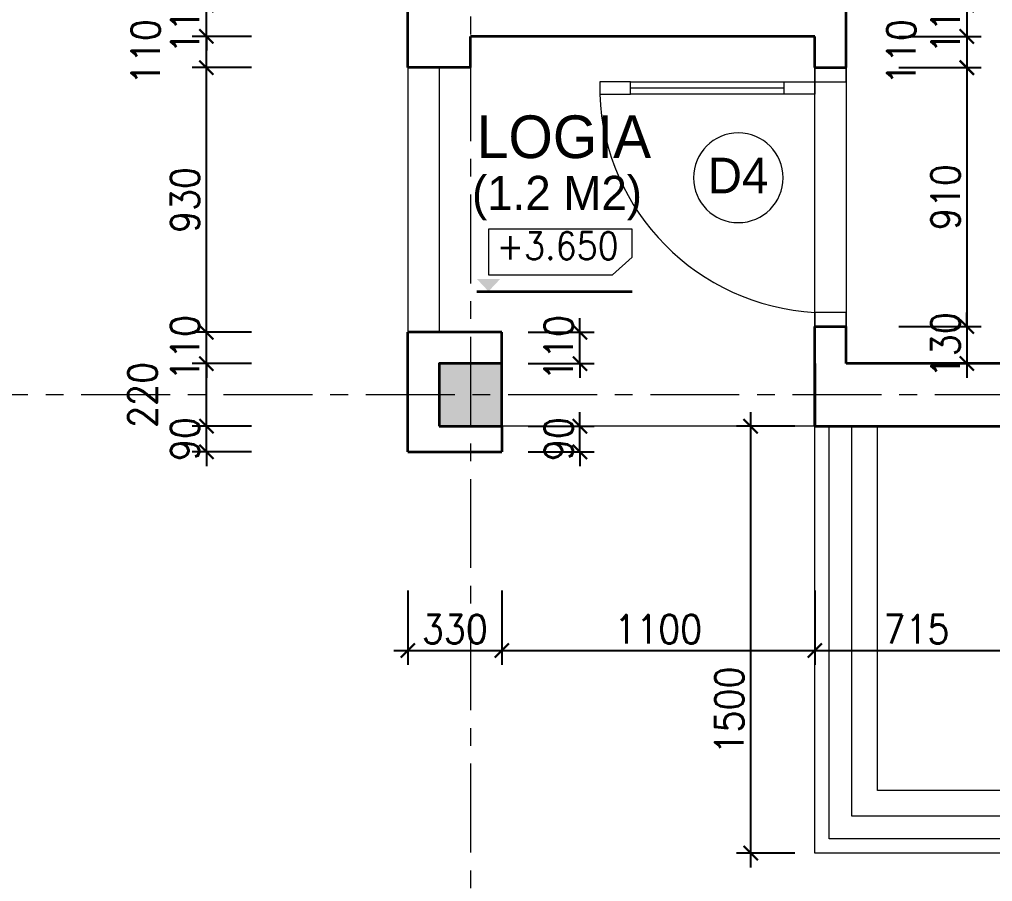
# Model space of a CAD drawing. Header units: millimetres. Extents: x -529782 to -142003, y -492574 to -273331.
# Drawn here: x -244510 to -241091, y -366721 to -363692 of the extents above; entities that cross this region are included whole.
import ezdxf

# ---------------------------------------------------------------- set-up
doc = ezdxf.new("R2010")
doc.units = ezdxf.units.MM
doc.header["$LTSCALE"] = 500
doc.header["$MEASUREMENT"] = 0
doc.header["$PDMODE"] = 3
doc.linetypes.add('CENTER', pattern=[2, 1.25, -0.25, 0.25, -0.25])
doc.layers.get('0').update_dxf_attribs({"linetype": 'CONTINUOUS', "lineweight": 13})
doc.layers.get('Defpoints').update_dxf_attribs({"color": 255, "linetype": 'CONTINUOUS', "lineweight": 13})
for name, color, linetype, lineweight in [('1.cat 30', 30, 'CONTINUOUS', 35), ('1.cot', 2, 'CONTINUOUS', 35), ('2.thay 145', 145, 'CONTINUOUS', 18), ('3.manh 08', 8, 'CONTINUOUS', 9), ('4.dim 08', 8, 'CONTINUOUS', 13), ('7.tim 67', 67, 'CENTER', 9), ('9.text \xad white', 7, 'CONTINUOUS', 15), ('CA.manh 08', 8, 'CONTINUOUS', 9), ('CA.thay 145', 145, 'CONTINUOUS', 18), ('noithat', 15, 'CONTINUOUS', 9)]:
    doc.layers.add(name, color=color, linetype=linetype, lineweight=lineweight)
doc.styles.add('CA.JSC1', font='')
doc.styles.get("Standard").update_dxf_attribs({"font": 'txt.shx', "width": 0.9})
doc.styles.add('VnAvantH', font='')
doc.styles.get('CA.JSC1').set_extended_font_data('.VnAvantH')
doc.styles.get('VnAvantH').set_extended_font_data('.VnAvantH')
doc.dimstyles.new('CA 50', dxfattribs={"dimscale": 0, "dimtxt": 100, "dimasz": 50, "dimexe": 50, "dimexo": 0, "dimgap": 25, "dimtad": 1, "dimdec": 0, "dimzin": 0, "dimdsep": 46, "dimtxsty": 'Standard', "dimblk": 'ARCHTICK', "dimcen": 0.09, "dimdle": 50, "dimclrd": 256, "dimclre": 256, "dimclrt": 7, "dimadec": 0, "dimazin": 0, "dimtfac": 1, "dimtdec": 0, "dimtix": 1, "dimtmove": 2, "dimatfit": 3, "dimldrblk": 'DOT', "dimfxl": 1, "dimtolj": 1, "dimtzin": 0, "dimarcsym": 0})

# ---------------------------------------------------------------- blocks, each defined once
blk = doc.blocks.new('sdfdggh')
at = {"layer": '7.tim 67', "ltscale": 0.5}
for p, q in [((110.0000000000582, 2894.499999999942), (110.0000000000582, -9823.000000000058)), ((12554.49999999994, -4310), (-2632.000000000058, -4310))]:
    blk.add_line(p, q, dxfattribs=at)
blk = doc.blocks.new('A$C1A9D127A')
at = {"layer": 'noithat', "color": 135, "linetype": 'Continuous'}
for p, q in [((49.99985728343017, 109.9998206971213), (-0.0001427165698260069, 109.9998206971213)), ((-0.0001427165698260069, 109.9998206971213), (-0.0001427165698260069, -0.000179302878677845)), ((49.99985728343017, -0.000179302878677845), (49.99985728343017, 109.9998206971213)), ((-0.0001427165698260069, -0.000179302878677845), (49.99985728343017, -0.000179302878677845))]:
    blk.add_line(p, q, dxfattribs=at)
blk = doc.blocks.new('A$C2BDB356E')
at = {"layer": 'noithat', "color": 135, "linetype": 'Continuous'}
for p, q in [((0.0007344302721321583, 599.9999563574092), (0.0007344302721321583, 699.9999563574092)), ((0.0007344302721321583, 699.9999563574092), (40.00073443027213, 699.9999563574092)), ((40.00073443027213, 699.9999563574092), (40.00073443027213, 599.9999563574092)), ((40.00073443027213, 599.9999563574092), (0.0007344302721321583, 599.9999563574092)), ((0.0007344302721321583, 99.99995635740925), (0.0007344302721321583, -4.364259075373411e-05)), ((40.00073443027213, 99.99995635740925), (0.0007344302721321583, 99.99995635740925)), ((40.00073443027213, -4.364259075373411e-05), (40.00073443027213, 99.99995635740925)), ((0.0007344302721321583, -4.364259075373411e-05), (40.00073443027213, -4.364259075373411e-05))]:
    blk.add_line(p, q, dxfattribs=at)
at = {"layer": 'noithat', "color": 8, "linetype": 'Continuous'}
for p, q in [((0.0007344302721321583, 99.99995635740925), (0.0007344302721321583, 599.9999563574092)), ((20.00073443027213, 599.9999563574092), (20.00073443027213, 99.99995635740925)), ((40.00073443027213, 599.9999563574092), (40.00073443027213, 99.99995635740925))]:
    blk.add_line(p, q, dxfattribs=at)
at = {"layer": 'noithat', "color": 1, "linetype": 'Continuous'}
blk.add_arc((10.18820847296689, 740.3098040898665), 740.9098847954065, 272.306074052381, 356.8812333185894, dxfattribs=at)
blk = doc.blocks.new('_ArchTick')
at = {"color": 1, "linetype": 'ByBlock', "const_width": 0.150000081}
blk.add_lwpolyline([(-0.5000002699998731, -0.5000002699998731), (0.5000002699998731, 0.5000002699998731)], dxfattribs=at)
blk = doc.blocks.new('*D424')
at = {"layer": '4.dim 08', "lineweight": -2, "transparency": 16777216}
for p, q in [((-243145.1358120651, -365698.5), (-243145.1358120651, -365959)), ((-242815.135812065, -365698.5), (-242815.135812065, -365959)), ((-243195.1358120651, -365909), (-242765.135812065, -365909))]:
    blk.add_line(p, q, dxfattribs=at)
at = {"layer": 'Defpoints', "color": 0, "transparency": 16777216}
for p in [(-243145.1358120651, -365698.5), (-242815.135812065, -365698.5), (-242815.135812065, -365909)]:
    blk.add_point(p, dxfattribs=at)
at = {"layer": '4.dim 08', "lineweight": -2, "transparency": 16777216, "xscale": 50, "yscale": 50, "zscale": 50, "rotation": 180}
blk.add_blockref('_ArchTick', (-243145.1358120651, -365909), dxfattribs=at)
at = {"layer": '4.dim 08', "lineweight": -2, "transparency": 16777216, "xscale": 50, "yscale": 50, "zscale": 50}
blk.add_blockref('_ArchTick', (-242815.135812065, -365909), dxfattribs=at)
at = {"layer": '4.dim 08', "color": 7, "transparency": 16777216, "insert": (-242980.1358120651, -365834), "char_height": 100, "attachment_point": 5}
blk.add_mtext('\\A1;330', dxfattribs=at)
blk = doc.blocks.new('_DOT')
at = {"color": 1, "linetype": 'ByBlock'}
blk.add_line((-0.5, 0), (-1, 0), dxfattribs=at)
at = {"color": 1, "linetype": 'ByBlock', "const_width": 0.5}
blk.add_lwpolyline([(-0.25, 0, 1), (0.25, 0, 1)], format="xyb", close=True, dxfattribs=at)
blk = doc.blocks.new('*D425')
at = {"layer": '4.dim 08', "lineweight": -2, "transparency": 16777216}
for p, q in [((-242815.135812065, -365698.5), (-242815.135812065, -365959)), ((-241715.135812065, -365698.5), (-241715.135812065, -365959)), ((-242865.135812065, -365909), (-241665.135812065, -365909))]:
    blk.add_line(p, q, dxfattribs=at)
at = {"layer": 'Defpoints', "color": 0, "transparency": 16777216}
for p in [(-242815.135812065, -365698.5), (-241715.135812065, -365698.5), (-241715.135812065, -365909)]:
    blk.add_point(p, dxfattribs=at)
at = {"layer": '4.dim 08', "lineweight": -2, "transparency": 16777216, "xscale": 50, "yscale": 50, "zscale": 50, "rotation": 180}
blk.add_blockref('_ArchTick', (-242815.135812065, -365909), dxfattribs=at)
at = {"layer": '4.dim 08', "lineweight": -2, "transparency": 16777216, "xscale": 50, "yscale": 50, "zscale": 50}
blk.add_blockref('_ArchTick', (-241715.135812065, -365909), dxfattribs=at)
at = {"layer": '4.dim 08', "color": 7, "transparency": 16777216, "insert": (-242265.135812065, -365834), "char_height": 100, "attachment_point": 5}
blk.add_mtext('\\A1;1100', dxfattribs=at)
blk = doc.blocks.new('*D426')
at = {"layer": '4.dim 08', "lineweight": -2, "transparency": 16777216}
for p, q in [((-241715.135812065, -365698.5), (-241715.135812065, -365959)), ((-241000.1358120692, -365698.5), (-241000.1358120692, -365959)), ((-241765.135812065, -365909), (-240950.1358120692, -365909))]:
    blk.add_line(p, q, dxfattribs=at)
at = {"layer": 'Defpoints', "color": 0, "transparency": 16777216}
for p in [(-241715.135812065, -365698.5), (-241000.1358120692, -365698.5), (-241000.1358120692, -365909)]:
    blk.add_point(p, dxfattribs=at)
at = {"layer": '4.dim 08', "lineweight": -2, "transparency": 16777216, "xscale": 50, "yscale": 50, "zscale": 50, "rotation": 180}
blk.add_blockref('_ArchTick', (-241715.135812065, -365909), dxfattribs=at)
at = {"layer": '4.dim 08', "lineweight": -2, "transparency": 16777216, "xscale": 50, "yscale": 50, "zscale": 50}
blk.add_blockref('_ArchTick', (-241000.1358120692, -365909), dxfattribs=at)
at = {"layer": '4.dim 08', "color": 7, "transparency": 16777216, "insert": (-241357.6358120671, -365834), "char_height": 100, "attachment_point": 5}
blk.add_mtext('\\A1;715', dxfattribs=at)
blk = doc.blocks.new('*D429')
at = {"layer": '4.dim 08', "lineweight": -2, "transparency": 16777216}
for p, q in [((-242540.5, -365120.9999999998), (-242540.5, -365070.9999999998)), ((-242722, -365120.9999999998), (-242490.5, -365120.9999999998)), ((-242540.5, -365210.9999999998), (-242540.5, -365120.9999999998)), ((-242722, -365210.9999999998), (-242490.5, -365210.9999999998)), ((-242540.5, -365210.9999999998), (-242540.5, -365260.9999999998))]:
    blk.add_line(p, q, dxfattribs=at)
at = {"layer": 'Defpoints', "color": 0, "transparency": 16777216}
for p in [(-242722, -365120.9999999998), (-242540.5, -365120.9999999998), (-242722, -365210.9999999998)]:
    blk.add_point(p, dxfattribs=at)
at = {"layer": '4.dim 08', "lineweight": -2, "transparency": 16777216, "xscale": 50, "yscale": 50, "zscale": 50}
for p, rotation in [((-242540.5, -365120.9999999998), 270), ((-242540.5, -365210.9999999998), 90)]:
    blk.add_blockref('_ArchTick', p, dxfattribs=dict(at, rotation=rotation))
at = {"layer": '4.dim 08', "color": 7, "transparency": 16777216, "insert": (-242615.4999999999, -365165.9999999999), "char_height": 100, "attachment_point": 5, "rotation": 90}
blk.add_mtext('\\A1;90', dxfattribs=at)
blk = doc.blocks.new('*D430')
at = {"layer": '4.dim 08', "lineweight": -2, "transparency": 16777216}
for p, q in [((-242540.5, -364790.9999999998), (-242540.5, -364740.9999999998)), ((-242722, -364790.9999999998), (-242490.5, -364790.9999999998)), ((-242540.5, -364900.9999999998), (-242540.5, -364790.9999999998)), ((-242722, -364900.9999999998), (-242490.5, -364900.9999999998)), ((-242540.5, -364900.9999999998), (-242540.5, -364950.9999999998))]:
    blk.add_line(p, q, dxfattribs=at)
at = {"layer": 'Defpoints', "color": 0, "transparency": 16777216}
for p in [(-242722, -364790.9999999998), (-242540.5, -364790.9999999998), (-242722, -364900.9999999998)]:
    blk.add_point(p, dxfattribs=at)
at = {"layer": '4.dim 08', "lineweight": -2, "transparency": 16777216, "xscale": 50, "yscale": 50, "zscale": 50}
for p, rotation in [((-242540.5, -364790.9999999998), 270), ((-242540.5, -364900.9999999998), 90)]:
    blk.add_blockref('_ArchTick', p, dxfattribs=dict(at, rotation=rotation))
at = {"layer": '4.dim 08', "color": 7, "transparency": 16777216, "insert": (-242615.4999999999, -364845.9999999999), "char_height": 100, "attachment_point": 5, "rotation": 90}
blk.add_mtext('\\A1;110', dxfattribs=at)
blk = doc.blocks.new('*D431')
at = {"layer": '4.dim 08', "lineweight": -2, "transparency": 16777216}
for p, q in [((-243853.3120429614, -365120.9999999998), (-243853.3120429614, -365070.9999999998)), ((-243694.8120429614, -365120.9999999998), (-243903.3120429614, -365120.9999999998)), ((-243853.3120429614, -365210.9999999998), (-243853.3120429614, -365120.9999999998)), ((-243694.8120429614, -365210.9999999998), (-243903.3120429614, -365210.9999999998)), ((-243853.3120429614, -365210.9999999998), (-243853.3120429614, -365260.9999999998))]:
    blk.add_line(p, q, dxfattribs=at)
at = {"layer": 'Defpoints', "color": 0, "transparency": 16777216}
for p in [(-243853.3120429614, -365120.9999999998), (-243694.8120429614, -365120.9999999998), (-243694.8120429614, -365210.9999999998)]:
    blk.add_point(p, dxfattribs=at)
at = {"layer": '4.dim 08', "lineweight": -2, "transparency": 16777216, "xscale": 50, "yscale": 50, "zscale": 50}
for p, rotation in [((-243853.3120429614, -365120.9999999998), 270), ((-243853.3120429614, -365210.9999999998), 90)]:
    blk.add_blockref('_ArchTick', p, dxfattribs=dict(at, rotation=rotation))
at = {"layer": '4.dim 08', "color": 7, "transparency": 16777216, "insert": (-243928.3120429613, -365165.9999999999), "char_height": 100, "attachment_point": 5, "rotation": 90}
blk.add_mtext('\\A1;90', dxfattribs=at)
blk = doc.blocks.new('*D432')
at = {"layer": '4.dim 08', "lineweight": -2, "transparency": 16777216}
for p, q in [((-243853.3120429614, -365170.9999999998), (-243853.3120429614, -364850.9999999998)), ((-243694.8120429614, -364900.9999999998), (-243903.3120429614, -364900.9999999998)), ((-243694.8120429614, -365120.9999999998), (-243903.3120429614, -365120.9999999998))]:
    blk.add_line(p, q, dxfattribs=at)
at = {"layer": 'Defpoints', "color": 0, "transparency": 16777216}
for p in [(-243853.3120429614, -364900.9999999998), (-243694.8120429614, -364900.9999999998), (-243694.8120429614, -365120.9999999998)]:
    blk.add_point(p, dxfattribs=at)
at = {"layer": '4.dim 08', "lineweight": -2, "transparency": 16777216, "xscale": 50, "yscale": 50, "zscale": 50}
for p, rotation in [((-243853.3120429614, -364900.9999999998), 90), ((-243853.3120429614, -365120.9999999998), 270)]:
    blk.add_blockref('_ArchTick', p, dxfattribs=dict(at, rotation=rotation))
at = {"layer": '4.dim 08', "color": 7, "transparency": 16777216, "insert": (-244077.8120429614, -365010.9999999998), "char_height": 100, "attachment_point": 5, "rotation": 90}
blk.add_mtext('\\A1;220', dxfattribs=at)
blk = doc.blocks.new('*D433')
at = {"layer": '4.dim 08', "lineweight": -2, "transparency": 16777216}
for p, q in [((-243853.3120429614, -364790.9999999999), (-243853.3120429614, -364740.9999999999)), ((-243694.8120429614, -364790.9999999999), (-243903.3120429614, -364790.9999999999)), ((-243853.3120429614, -364900.9999999998), (-243853.3120429614, -364790.9999999999)), ((-243694.8120429614, -364900.9999999998), (-243903.3120429614, -364900.9999999998)), ((-243853.3120429614, -364900.9999999998), (-243853.3120429614, -364950.9999999998))]:
    blk.add_line(p, q, dxfattribs=at)
at = {"layer": 'Defpoints', "color": 0, "transparency": 16777216}
for p in [(-243853.3120429614, -364790.9999999999), (-243694.8120429614, -364790.9999999999), (-243694.8120429614, -364900.9999999998)]:
    blk.add_point(p, dxfattribs=at)
at = {"layer": '4.dim 08', "lineweight": -2, "transparency": 16777216, "xscale": 50, "yscale": 50, "zscale": 50}
for p, rotation in [((-243853.3120429614, -364790.9999999999), 270), ((-243853.3120429614, -364900.9999999998), 90)]:
    blk.add_blockref('_ArchTick', p, dxfattribs=dict(at, rotation=rotation))
at = {"layer": '4.dim 08', "color": 7, "transparency": 16777216, "insert": (-243928.3120429613, -364845.9999999999), "char_height": 100, "attachment_point": 5, "rotation": 90}
blk.add_mtext('\\A1;110', dxfattribs=at)
blk = doc.blocks.new('*D434')
at = {"layer": '4.dim 08', "lineweight": -2, "transparency": 16777216}
for p, q in [((-243853.3120429614, -364840.9999999999), (-243853.3120429614, -363810.9999999998)), ((-243694.8120429614, -363860.9999999998), (-243903.3120429614, -363860.9999999998)), ((-243694.8120429614, -364790.9999999999), (-243903.3120429614, -364790.9999999999))]:
    blk.add_line(p, q, dxfattribs=at)
at = {"layer": 'Defpoints', "color": 0, "transparency": 16777216}
for p in [(-243853.3120429614, -363860.9999999998), (-243694.8120429614, -363860.9999999998), (-243694.8120429614, -364790.9999999999)]:
    blk.add_point(p, dxfattribs=at)
at = {"layer": '4.dim 08', "lineweight": -2, "transparency": 16777216, "xscale": 50, "yscale": 50, "zscale": 50}
for p, rotation in [((-243853.3120429614, -363860.9999999998), 90), ((-243853.3120429614, -364790.9999999999), 270)]:
    blk.add_blockref('_ArchTick', p, dxfattribs=dict(at, rotation=rotation))
at = {"layer": '4.dim 08', "color": 7, "transparency": 16777216, "insert": (-243928.3120429613, -364325.9999999999), "char_height": 100, "attachment_point": 5, "rotation": 90}
blk.add_mtext('\\A1;930', dxfattribs=at)
blk = doc.blocks.new('*D435')
at = {"layer": '4.dim 08', "lineweight": -2, "transparency": 16777216}
for p, q in [((-243853.3120429614, -363910.9999999998), (-243853.3120429614, -363700.9999999998)), ((-243694.8120429614, -363750.9999999998), (-243903.3120429614, -363750.9999999998)), ((-243694.8120429614, -363860.9999999998), (-243903.3120429614, -363860.9999999998))]:
    blk.add_line(p, q, dxfattribs=at)
at = {"layer": 'Defpoints', "color": 0, "transparency": 16777216}
for p in [(-243853.3120429614, -363750.9999999998), (-243694.8120429614, -363750.9999999998), (-243694.8120429614, -363860.9999999998)]:
    blk.add_point(p, dxfattribs=at)
at = {"layer": '4.dim 08', "lineweight": -2, "transparency": 16777216, "xscale": 50, "yscale": 50, "zscale": 50}
for p, rotation in [((-243853.3120429614, -363750.9999999998), 90), ((-243853.3120429614, -363860.9999999998), 270)]:
    blk.add_blockref('_ArchTick', p, dxfattribs=dict(at, rotation=rotation))
at = {"layer": '4.dim 08', "color": 7, "transparency": 16777216, "insert": (-244066.8120429614, -363805.9999999999), "char_height": 100, "attachment_point": 5, "rotation": 90}
blk.add_mtext('\\A1;110', dxfattribs=at)
blk = doc.blocks.new('*D436')
at = {"layer": '4.dim 08', "lineweight": -2, "transparency": 16777216}
for p, q in [((-243853.3120429614, -363640.9999999998), (-243853.3120429614, -363590.9999999998)), ((-243694.8120429614, -363640.9999999998), (-243903.3120429614, -363640.9999999998)), ((-243853.3120429614, -363750.9999999998), (-243853.3120429614, -363640.9999999998)), ((-243694.8120429614, -363750.9999999998), (-243903.3120429614, -363750.9999999998)), ((-243853.3120429614, -363750.9999999998), (-243853.3120429614, -363800.9999999998))]:
    blk.add_line(p, q, dxfattribs=at)
at = {"layer": 'Defpoints', "color": 0, "transparency": 16777216}
for p in [(-243853.3120429614, -363640.9999999998), (-243694.8120429614, -363640.9999999998), (-243694.8120429614, -363750.9999999998)]:
    blk.add_point(p, dxfattribs=at)
at = {"layer": '4.dim 08', "lineweight": -2, "transparency": 16777216, "xscale": 50, "yscale": 50, "zscale": 50}
for p, rotation in [((-243853.3120429614, -363640.9999999998), 270), ((-243853.3120429614, -363750.9999999998), 90)]:
    blk.add_blockref('_ArchTick', p, dxfattribs=dict(at, rotation=rotation))
at = {"layer": '4.dim 08', "color": 7, "transparency": 16777216, "insert": (-243928.3120429613, -363695.9999999999), "char_height": 100, "attachment_point": 5, "rotation": 90}
blk.add_mtext('\\A1;110', dxfattribs=at)
blk = doc.blocks.new('*D443')
at = {"layer": '4.dim 08', "lineweight": -2, "transparency": 16777216}
for p, q in [((-241181, -363640.9999999998), (-241181, -363590.9999999998)), ((-241419.5, -363640.9999999998), (-241131, -363640.9999999998)), ((-241181, -363640.9999999998), (-241181, -363750.9999999998)), ((-241419.5, -363750.9999999998), (-241131, -363750.9999999998)), ((-241181, -363750.9999999998), (-241181, -363800.9999999998))]:
    blk.add_line(p, q, dxfattribs=at)
at = {"layer": 'Defpoints', "color": 0, "transparency": 16777216}
for p in [(-241419.5, -363640.9999999998), (-241419.5, -363750.9999999998), (-241181, -363750.9999999998)]:
    blk.add_point(p, dxfattribs=at)
at = {"layer": '4.dim 08', "lineweight": -2, "transparency": 16777216, "xscale": 50, "yscale": 50, "zscale": 50}
for p, rotation in [((-241181, -363640.9999999998), 270), ((-241181, -363750.9999999998), 90)]:
    blk.add_blockref('_ArchTick', p, dxfattribs=dict(at, rotation=rotation))
at = {"layer": '4.dim 08', "color": 7, "transparency": 16777216, "insert": (-241255.9999999999, -363695.9999999999), "char_height": 100, "attachment_point": 5, "rotation": 90}
blk.add_mtext('\\A1;110', dxfattribs=at)
blk = doc.blocks.new('*D444')
at = {"layer": '4.dim 08', "lineweight": -2, "transparency": 16777216}
for p, q in [((-241181, -363700.9999999998), (-241181, -363910.9999999999)), ((-241419.5, -363750.9999999998), (-241131, -363750.9999999998)), ((-241419.5, -363860.9999999999), (-241131, -363860.9999999999))]:
    blk.add_line(p, q, dxfattribs=at)
at = {"layer": 'Defpoints', "color": 0, "transparency": 16777216}
for p in [(-241419.5, -363750.9999999998), (-241419.5, -363860.9999999999), (-241181, -363860.9999999999)]:
    blk.add_point(p, dxfattribs=at)
at = {"layer": '4.dim 08', "lineweight": -2, "transparency": 16777216, "xscale": 50, "yscale": 50, "zscale": 50}
for p, rotation in [((-241181, -363750.9999999998), 90), ((-241181, -363860.9999999999), 270)]:
    blk.add_blockref('_ArchTick', p, dxfattribs=dict(at, rotation=rotation))
at = {"layer": '4.dim 08', "color": 7, "transparency": 16777216, "insert": (-241411, -363805.9999999999), "char_height": 100, "attachment_point": 5, "rotation": 90}
blk.add_mtext('\\A1;110', dxfattribs=at)
blk = doc.blocks.new('*D445')
at = {"layer": '4.dim 08', "lineweight": -2, "transparency": 16777216}
for p, q in [((-241181, -363810.9999999999), (-241181, -364821.0000000006)), ((-241419.5, -363860.9999999999), (-241131, -363860.9999999999)), ((-241419.5, -364771.0000000006), (-241131, -364771.0000000006))]:
    blk.add_line(p, q, dxfattribs=at)
at = {"layer": 'Defpoints', "color": 0, "transparency": 16777216}
for p in [(-241419.5, -363860.9999999999), (-241419.5, -364771.0000000006), (-241181, -364771.0000000006)]:
    blk.add_point(p, dxfattribs=at)
at = {"layer": '4.dim 08', "lineweight": -2, "transparency": 16777216, "xscale": 50, "yscale": 50, "zscale": 50}
for p, rotation in [((-241181, -363860.9999999999), 90), ((-241181, -364771.0000000006), 270)]:
    blk.add_blockref('_ArchTick', p, dxfattribs=dict(at, rotation=rotation))
at = {"layer": '4.dim 08', "color": 7, "transparency": 16777216, "insert": (-241255.9999999999, -364316.0000000003), "char_height": 100, "attachment_point": 5, "rotation": 90}
blk.add_mtext('\\A1;910', dxfattribs=at)
blk = doc.blocks.new('*D446')
at = {"layer": '4.dim 08', "lineweight": -2, "transparency": 16777216}
for p, q in [((-241181, -364771.0000000006), (-241181, -364721.0000000006)), ((-241419.5, -364771.0000000006), (-241131, -364771.0000000006)), ((-241181, -364771.0000000006), (-241181, -364900.9999999997)), ((-241419.5, -364900.9999999997), (-241131, -364900.9999999997)), ((-241181, -364900.9999999997), (-241181, -364950.9999999997))]:
    blk.add_line(p, q, dxfattribs=at)
at = {"layer": 'Defpoints', "color": 0, "transparency": 16777216}
for p in [(-241419.5, -364771.0000000006), (-241419.5, -364900.9999999997), (-241181, -364900.9999999997)]:
    blk.add_point(p, dxfattribs=at)
at = {"layer": '4.dim 08', "lineweight": -2, "transparency": 16777216, "xscale": 50, "yscale": 50, "zscale": 50}
for p, rotation in [((-241181, -364771.0000000006), 270), ((-241181, -364900.9999999997), 90)]:
    blk.add_blockref('_ArchTick', p, dxfattribs=dict(at, rotation=rotation))
at = {"layer": '4.dim 08', "color": 7, "transparency": 16777216, "insert": (-241255.9999999999, -364836.0000000002), "char_height": 100, "attachment_point": 5, "rotation": 90}
blk.add_mtext('\\A1;130', dxfattribs=at)
blk = doc.blocks.new('*D582')
at = {"layer": '4.dim 08', "lineweight": -2, "transparency": 16777216}
for p, q in [((-241940.6626558714, -365070.9999999999), (-241940.6626558714, -366670.9999999999)), ((-241785.1032449985, -365120.9999999999), (-241990.6626558714, -365120.9999999999)), ((-241785.1032449985, -366620.9999999999), (-241990.6626558714, -366620.9999999999))]:
    blk.add_line(p, q, dxfattribs=at)
at = {"layer": 'Defpoints', "color": 0, "transparency": 16777216}
for p in [(-241785.1032449985, -365120.9999999999), (-241940.6626558714, -366620.9999999999), (-241785.1032449985, -366620.9999999999)]:
    blk.add_point(p, dxfattribs=at)
at = {"layer": '4.dim 08', "lineweight": -2, "transparency": 16777216, "xscale": 50, "yscale": 50, "zscale": 50}
for p, rotation in [((-241940.6626558714, -365120.9999999999), 90), ((-241940.6626558714, -366620.9999999999), 270)]:
    blk.add_blockref('_ArchTick', p, dxfattribs=dict(at, rotation=rotation))
at = {"layer": '4.dim 08', "color": 7, "transparency": 16777216, "insert": (-242015.6626558713, -366119.864460653), "char_height": 100, "attachment_point": 5, "rotation": 90}
blk.add_mtext('\\A1;1500', dxfattribs=at)
blk = doc.blocks.new('ki hieu cost')
at = {"layer": '1.cat 30'}
blk.add_line((-119312.6479903211, -196389.5266377838), (-118175.9534743076, -196389.5266377837), dxfattribs=at)
at = {"layer": '3.manh 08'}
blk.add_lwpolyline([(-119227.225577535, -195933.8747298737), (-119227.225577535, -196268.1983629046), (-118320.4604987512, -196268.1983629046), (-118175.9534743076, -196138.8011558482), (-118175.9534743076, -195933.8747298737)], close=True, dxfattribs=at)
blk.add_solid([(-119312.6479903211, -196299.0221607631), (-119141.803164749, -196299.0221607631), (-119227.225577535, -196389.5266377839)], dxfattribs=at)

msp = doc.modelspace()

# ---------------------------------------------------------------- hatches: boundary and pattern name
at = {"layer": '1.cot'}
msp.add_hatch(color=256, dxfattribs=at).paths.add_polyline_path([(-242815.135812065, -364900.9999999998), (-243035.135812065, -364900.9999999998), (-243035.135812065, -365120.9999999998), (-242815.135812065, -365120.9999999998)])

# ---------------------------------------------------------------- linework, layer by layer
at = {"layer": '1.cat 30'}
for p, q in [((-243145.1358120651, -363860.9999999998), (-243145.135812065, -361900.9999999998)), ((-241605.135812065, -363860.9999999999), (-241605.135812065, -362270.9999999998)), ((-242925.135812065, -363860.9999999997), (-242925.135812065, -363750.9999999998)), ((-241715.135812065, -363750.9999999998), (-242925.135812065, -363750.9999999998)), ((-241715.135812065, -363860.9999999999), (-241715.135812065, -363750.9999999999)), ((-242925.135812065, -363860.9999999998), (-243145.135812065, -363860.9999999998)), ((-241715.135812065, -363860.9999999999), (-241605.135812065, -363860.9999999999)), ((-241715.135812065, -363860.9999999999), (-241605.135812065, -363860.9999999999)), ((-243145.1358120651, -365210.9999999999), (-243145.1358120651, -364790.9999999999)), ((-242815.135812065, -364790.9999999998), (-243145.1358120651, -364790.9999999999)), ((-242815.135812065, -364900.9999999998), (-242815.135812065, -364790.9999999998)), ((-241715.135812065, -365120.9999999998), (-241715.135812065, -364770.9999999999)), ((-241715.135812065, -364770.9999999999), (-241605.135812065, -364770.9999999999)), ((-241715.135812065, -364771.0000000005), (-241605.135812065, -364771.0000000005)), ((-241605.1358120652, -364900.9999999997), (-241605.135812065, -364770.9999999999)), ((-243035.135812065, -365120.9999999998), (-242815.135812065, -365120.9999999998)), ((-242815.135812065, -365120.9999999998), (-242815.135812065, -365210.9999999998)), ((-241715.1358120652, -365120.9999999999), (-241605.1358120652, -365120.9999999998)), ((-243145.1358120651, -365210.9999999999), (-242815.135812065, -365210.9999999998))]:
    msp.add_line(p, q, dxfattribs=at)
msp.add_lwpolyline([(-241715.135812065, -364900.9999999997), (-241715.135812065, -365120.9999999998), (-241000.1358120692, -365120.9999999995), (-241000.1358120692, -364900.9999999994), (-241605.1358120652, -364900.9999999997)], dxfattribs=at)
at = {"layer": '1.cot'}
msp.add_lwpolyline([(-243035.135812065, -365120.9999999998), (-242815.135812065, -365120.9999999998), (-242815.135812065, -364900.9999999998), (-243035.135812065, -364900.9999999998)], close=True, dxfattribs=at)
at = {"layer": '2.thay 145'}
for p, q in [((-243145.1358120651, -363860.9999999998), (-243145.1358120651, -364790.9999999999)), ((-243035.1358120651, -363860.9999999998), (-243035.1358120651, -364790.9999999999))]:
    msp.add_line(p, q, dxfattribs=at)
at = {"layer": '3.manh 08'}
msp.add_lwpolyline([(-241826.508781656, -364247.9493968871, -3898660.642287513), (-241826.5087816559, -364247.9492352931, 1.154242490888426e-06), (-241826.5087816557, -364247.9493160901, 1.154242490888426e-06)], format="xyb", dxfattribs=at)
at = {"layer": 'CA.manh 08', "color": 250}
msp.add_lwpolyline([(-241715.135812065, -363860.9999999999), (-241605.135812065, -363860.9999999999), (-241605.135812065, -364771.0000000006), (-241715.135812065, -364771.0000000006)], close=True, dxfattribs=at)
at = {"layer": 'CA.thay 145'}
for p, q in [((-241715.135812065, -365120.9999999999), (-242815.135812065, -365120.9999999998)), ((-241715.1358120652, -365120.9999999999), (-241595.5331996866, -365120.9999999999))]:
    msp.add_line(p, q, dxfattribs=at)
for points in [[(-238225.1358120651, -366620.9999999998), (-241715.135812065, -366620.9999999999), (-241715.135812065, -365120.9999999999)], [(-238025.135812065, -366570.9999999998), (-241665.135812065, -366570.9999999999), (-241665.135812065, -365120.9999999999)], [(-238025.135812065, -366490.9999999998), (-241585.135812065, -366490.9999999999), (-241585.135812065, -365120.9999999999)], [(-238025.135812065, -366400.9999999998), (-241495.135812065, -366400.9999999999), (-241495.135812065, -365120.9999999999)]]:
    msp.add_lwpolyline(points, dxfattribs=at)

# ---------------------------------------------------------------- block references
at = {"layer": '2.thay 145', "xscale": 0.4799999999813735, "yscale": 0.4799999999813735, "zscale": 0.4800000000000001}
msp.add_blockref('ki hieu cost', (-185632.826016112, -270380.087828325), dxfattribs=at)
at = {"layer": '4.dim 08', "color": 251}
msp.add_blockref('sdfdggh', (-243035.1358120651, -360700.9999999998), dxfattribs=at)
at = {"layer": '7.tim 67', "color": 251}
msp.add_blockref('sdfdggh', (-243035.1358120651, -360700.9999999998), dxfattribs=at)
at = {"layer": 'noithat', "rotation": 270}
for p in [(-241715.1356327622, -363861.0001427165), (-241715.1356327622, -364721.0001427171)]:
    msp.add_blockref('A$C1A9D127A', p, dxfattribs=at)
at = {"layer": 'noithat', "xscale": 1.080000000001746, "yscale": 1.080000000001746, "zscale": 1.079999999984008, "rotation": 270}
msp.add_blockref('A$C2BDB356E', (-242471.1357649198, -363910.9992068153), dxfattribs=at)

# ---------------------------------------------------------------- texts
at = {"layer": '9.text \xad white'}
for s, height, style, p in [('logia', 150, 'CA.JSC1', (-242903.4422797365, -364178.8842267095)), ('d4', 124.999999999455, 'VnAvantH', (-242091.7859409577, -364302.5401483194)), ('(1.2 M2)', 120, 'CA.JSC1', (-242919.9174974819, -364361.2455603051))]:
    msp.add_text(s, height=height, dxfattribs=dict(at, style=style)).set_placement(p)
at = {"layer": '9.text \xad white', "lineweight": 100, "insert": (-242833.5675449546, -364439.1726223152), "char_height": 96, "width": 437.52, "attachment_point": 1}
msp.add_mtext('+3.650', dxfattribs=at)

# ---------------------------------------------------------------- dimensions: what is measured, and where the dimension line sits
at = {"layer": '4.dim 08'}
for base, p1, p2, picture, middle in [((-243853.3120429614, -363640.9999999998), (-243694.8120429614, -363750.9999999998), (-243694.8120429614, -363640.9999999998), '*D436', (-243928.3120429613, -363695.9999999999)), ((-241181, -363750.9999999998), (-241419.5, -363640.9999999998), (-241419.5, -363750.9999999998), '*D443', (-241255.9999999999, -363695.9999999999)), ((-243853.3120429614, -363860.9999999998), (-243694.8120429614, -364790.9999999999), (-243694.8120429614, -363860.9999999998), '*D434', (-243928.3120429613, -364325.9999999999)), ((-241181, -364771.0000000006), (-241419.5, -363860.9999999999), (-241419.5, -364771.0000000006), '*D445', (-241255.9999999999, -364316.0000000003)), ((-241181, -364900.9999999997), (-241419.5, -364771.0000000006), (-241419.5, -364900.9999999997), '*D446', (-241255.9999999999, -364836.0000000002)), ((-243853.3120429614, -364790.9999999999), (-243694.8120429614, -364900.9999999998), (-243694.8120429614, -364790.9999999999), '*D433', (-243928.3120429613, -364845.9999999999)), ((-242540.5, -364790.9999999998), (-242722, -364900.9999999998), (-242722, -364790.9999999998), '*D430', (-242615.4999999999, -364845.9999999999)), ((-243853.3120429614, -365120.9999999998), (-243694.8120429614, -365210.9999999998), (-243694.8120429614, -365120.9999999998), '*D431', (-243928.3120429613, -365165.9999999999)), ((-242540.5, -365120.9999999998), (-242722, -365210.9999999998), (-242722, -365120.9999999998), '*D429', (-242615.4999999999, -365165.9999999999))]:
    dim = msp.add_linear_dim(base=base, p1=p1, p2=p2, angle=90, dimstyle='CA 50', override={"dimscale": 1}, dxfattribs=at)
    dim.commit()
    dim.dimension.update_dxf_attribs({"geometry": picture, "text_midpoint": middle})
for base, p1, p2, picture, middle in [((-243853.3120429614, -363750.9999999998), (-243694.8120429614, -363860.9999999998), (-243694.8120429614, -363750.9999999998), '*D435', (-244066.8120429614, -363805.9999999999)), ((-241181, -363860.9999999999), (-241419.5, -363750.9999999998), (-241419.5, -363860.9999999999), '*D444', (-241411, -363805.9999999999)), ((-243853.3120429614, -364900.9999999998), (-243694.8120429614, -365120.9999999998), (-243694.8120429614, -364900.9999999998), '*D432', (-244077.8120429614, -365010.9999999998)), ((-241940.6626558714, -366620.9999999999), (-241785.1032449985, -365120.9999999999), (-241785.1032449985, -366620.9999999999), '*D582', (-242015.6626558713, -366119.864460653))]:
    dim = msp.add_linear_dim(base=base, p1=p1, p2=p2, angle=90, dimstyle='CA 50', override={"dimscale": 1}, dxfattribs=at)
    dim.commit()
    dim.dimension.update_dxf_attribs({"geometry": picture, "text_midpoint": middle, "dimtype": 160})
for base, p1, p2, picture, middle in [((-242815.135812065, -365909), (-243145.1358120651, -365698.5), (-242815.135812065, -365698.5), '*D424', (-242980.1358120651, -365834)), ((-241715.135812065, -365909), (-242815.135812065, -365698.5), (-241715.135812065, -365698.5), '*D425', (-242265.135812065, -365834)), ((-241000.1358120692, -365909), (-241715.135812065, -365698.5), (-241000.1358120692, -365698.5), '*D426', (-241357.6358120671, -365834))]:
    dim = msp.add_linear_dim(base=base, p1=p1, p2=p2, dimstyle='CA 50', override={"dimscale": 1}, dxfattribs=at)
    dim.commit()
    dim.dimension.update_dxf_attribs({"geometry": picture, "text_midpoint": middle})

doc.saveas('drawing.dxf')
